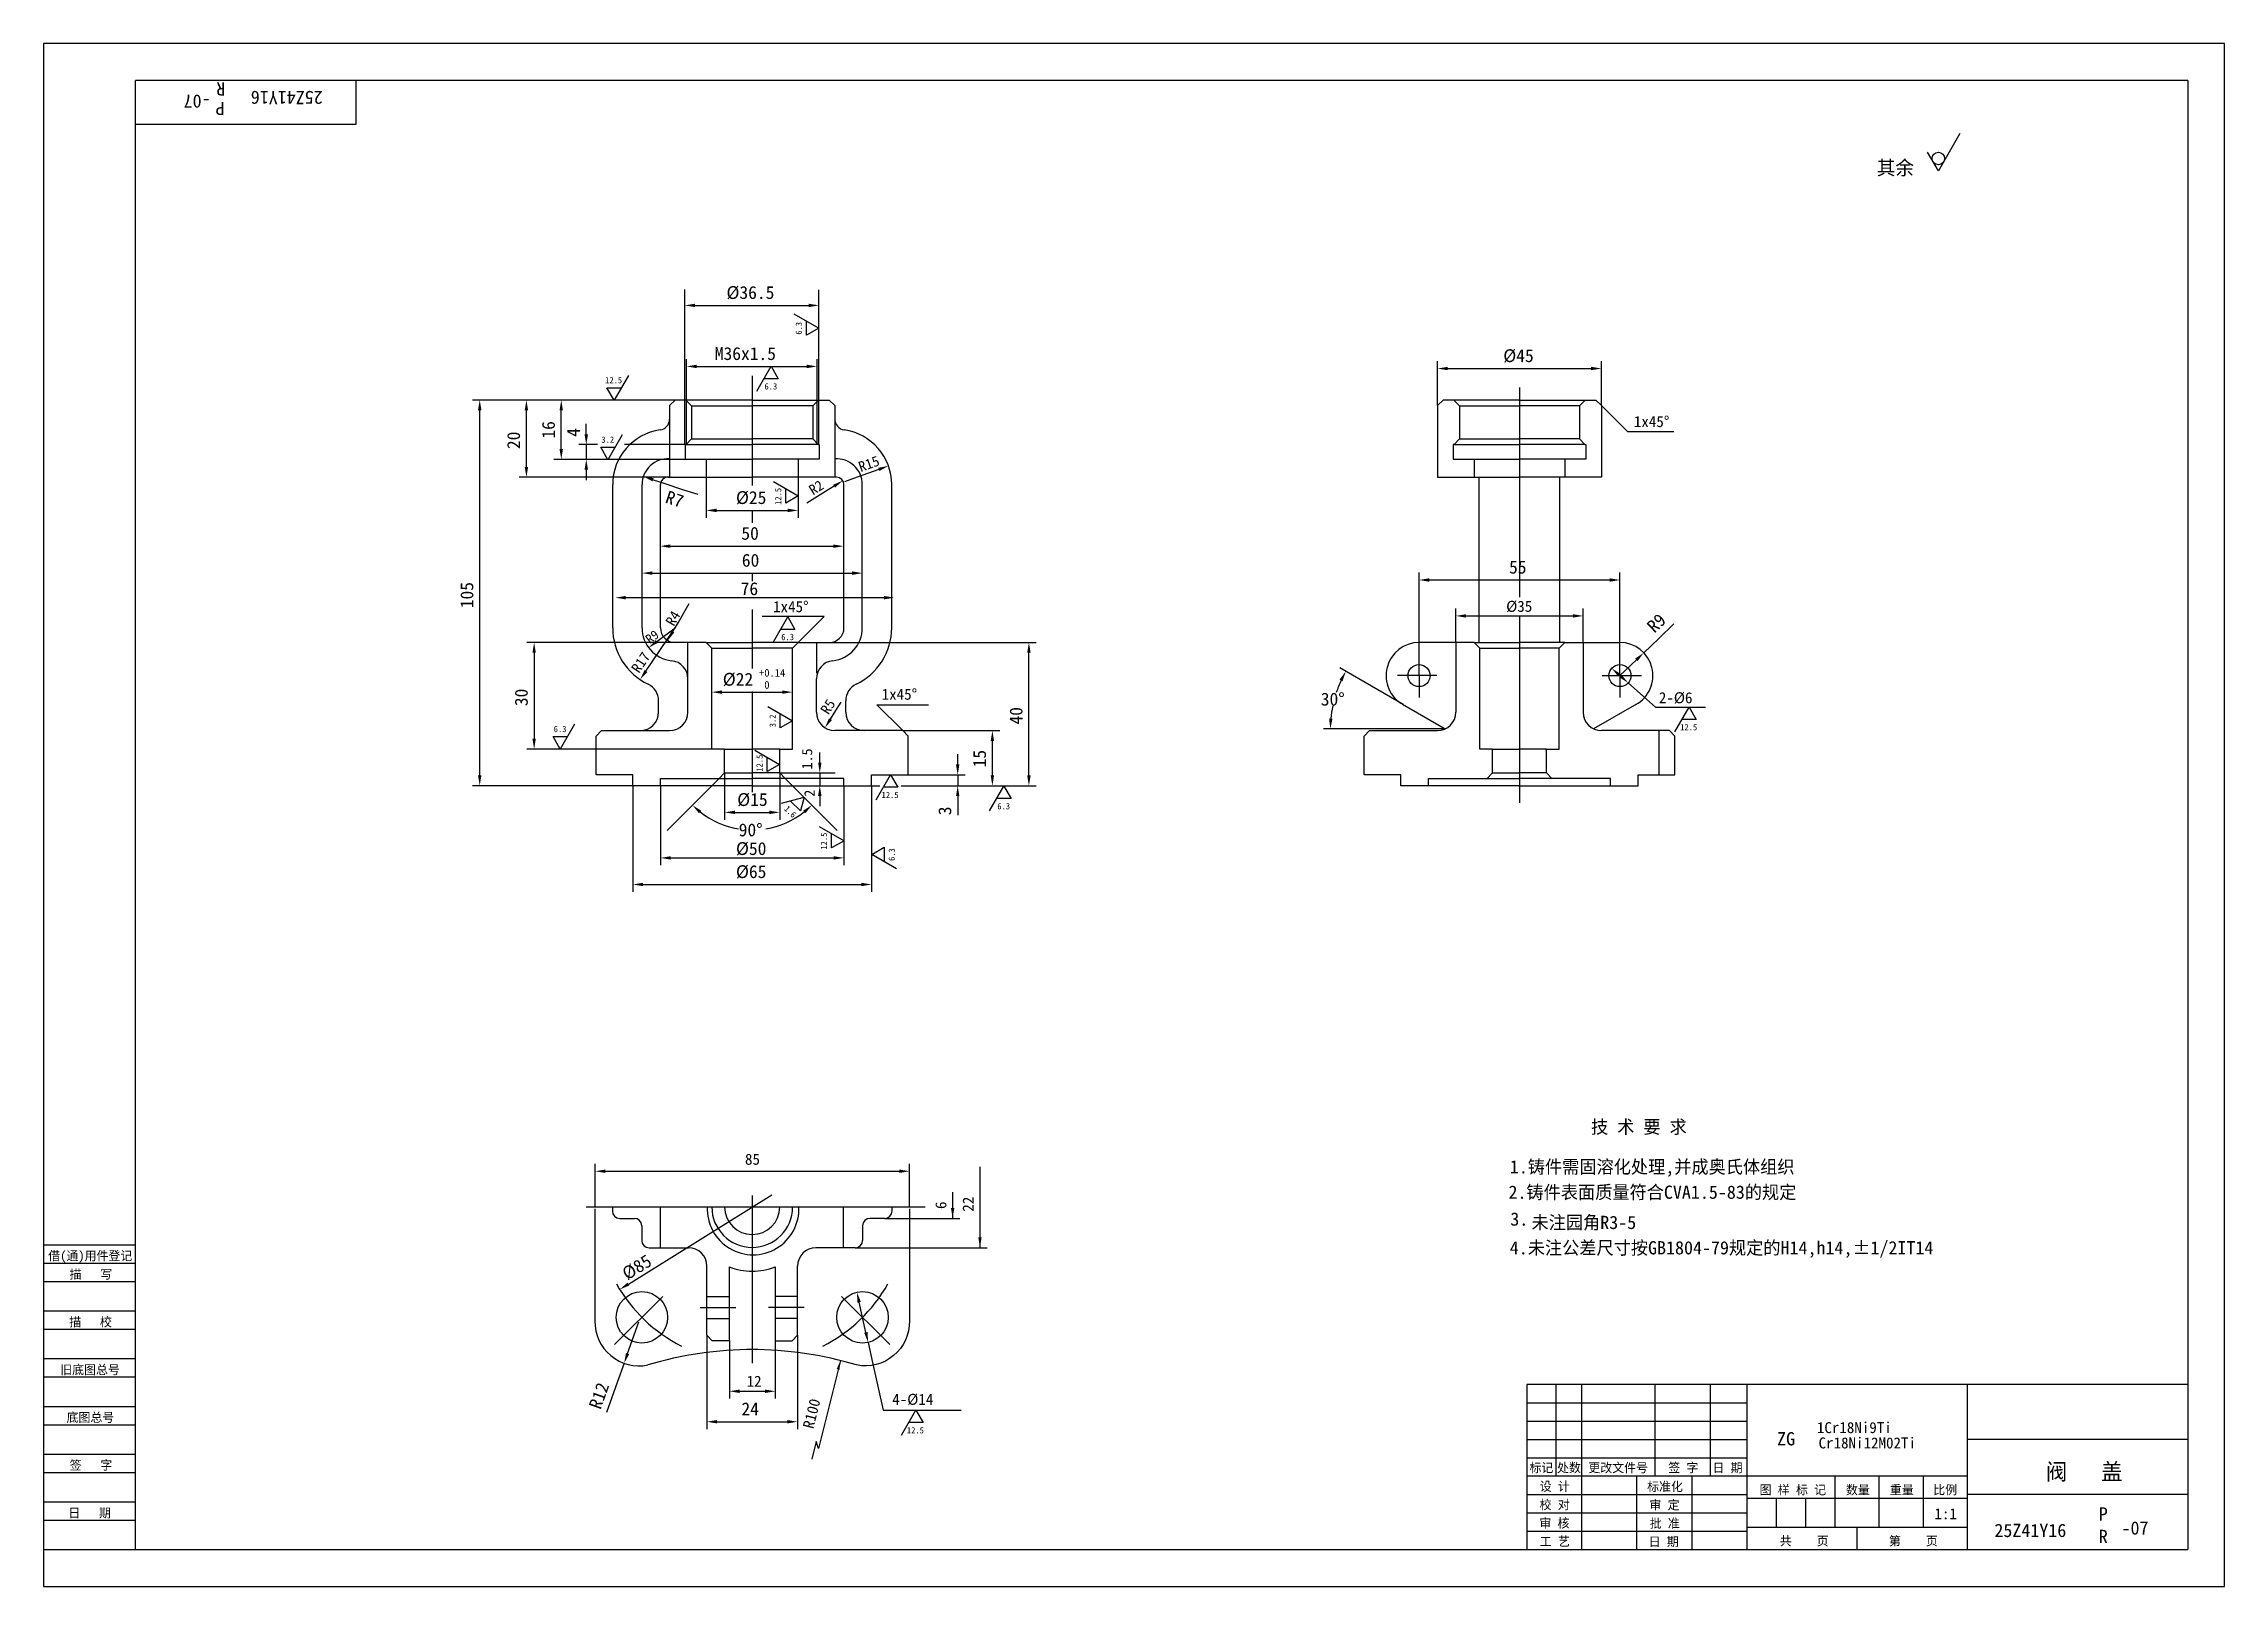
# Model space of a CAD drawing. Header units: metres. Extents: x 0 to 594, y 0 to 420.
import ezdxf

# ---------------------------------------------------------------- set-up
doc = ezdxf.new("R2010")
doc.units = ezdxf.units.M
for name, color, linetype in [('B', 3, 'Continuous'), ('C', 6, 'Continuous'), ('D', 1, 'Continuous'), ('FL', 5, 'Continuous'), ('T', 7, 'Continuous'), ('TL', 4, 'Continuous')]:
    doc.layers.add(name, color=color, linetype=linetype)

# ---------------------------------------------------------------- blocks, each defined once
blk = doc.blocks.new('TUKUN2')
at = {"layer": 'FL'}
for p, q in [((594, 420), (0, 420)), ((0, 420), (0, 0)), ((594, 0), (594, 420)), ((0, 83), (25, 83)), ((0, 75), (25, 75)), ((0, 70), (25, 70)), ((0, 62), (25, 62)), ((0, 57), (25, 57)), ((412, 30), (412, 55)), ((419, 10), (419, 55)), ((439, 30), (439, 55)), ((454, 30), (454, 55)), ((0, 49), (25, 49)), ((404, 50), (464, 50)), ((0, 44), (25, 44)), ((404, 45), (464, 45)), ((0, 36), (25, 36)), ((404, 40), (464, 40)), ((0, 31), (25, 31)), ((404, 35), (464, 35)), ((449, 10), (449, 30)), ((404, 25), (464, 25)), ((0, 23), (25, 23)), ((0, 18), (25, 18)), ((404, 20), (464, 20)), ((404, 15), (464, 15)), ((0, 0), (594, 0))]:
    blk.add_line(p, q, dxfattribs=at)
at = {"layer": 'TL'}
for p, q in [((584, 410), (25, 410)), ((25, 10), (25, 410)), ((85, 410), (85, 398)), ((584, 410), (584, 10)), ((85, 398), (25, 398)), ((0, 93), (25, 93)), ((0, 88), (25, 88)), ((584, 55), (404, 55)), ((404, 55), (404, 10)), ((464, 10), (464, 55)), ((524, 10), (524, 55)), ((584, 40), (524, 40)), ((524, 30), (404, 30)), ((434, 10), (434, 30)), ((488, 16), (488, 30)), ((500, 16), (500, 30)), ((512, 16), (512, 30)), ((464, 24), (524, 24)), ((472, 16), (472, 24)), ((480, 16), (480, 24)), ((584, 25), (524, 25)), ((524, 16), (464, 16)), ((494, 10), (494, 16)), ((0, 10), (584, 10))]:
    blk.add_line(p, q, dxfattribs=at)
at = {"layer": 'T'}
for s, p in [('借(通)用件登记', (1.26, 88.76)), ('描   写', (7.09, 83.76)), ('描   校', (6.98, 70.76)), ('旧底图总号', (4.52, 57.76)), ('底图总号', (6.25, 44.76)), ('签   字', (7.1, 31.76)), ('标记', (404.71, 31.07)), ('处数', (412.22, 31.07)), ('更改文件号', (420.75, 31.07)), ('签 字', (442.53, 31.07)), ('日 期', (454.57, 31.07)), ('校 对', (407.48, 20.99)), ('设 计', (407.5, 25.99)), ('标准化', (436.77, 25.93)), ('审 定', (437.39, 20.93)), ('图 样 标 记', (467.4, 25.04)), ('数量', (490.92, 25.04)), ('重量', (502.88, 25.04)), ('比例', (514.7, 25.04)), ('日   期', (6.72, 18.76)), ('审 核', (407.41, 15.99)), ('批 准', (437.46, 15.93)), ('工 艺', (407.52, 10.99)), ('日 期', (437.18, 10.93)), ('共    页', (472.91, 11.13)), ('第    页', (502.62, 11.13))]:
    blk.add_text(s, height=2.5, dxfattribs=at).set_placement(p)

msp = doc.modelspace()

# ---------------------------------------------------------------- linework, layer by layer
at = {"layer": 'B'}
for p, q in [((180.64, 78.89), (186.75, 78.89)), ((205.36, 78.89), (199.25, 78.89)), ((180.64, 72.88), (186.75, 72.88)), ((205.36, 72.88), (199.25, 72.88))]:
    msp.add_line(p, q, dxfattribs=at)
at = {"layer": 'C'}
for p, q in [((193, 329.54), (193, 299.72)), ((402, 326.41), (402, 269.32)), ((193, 292.92), (193, 289.52)), ((193, 275.85), (193, 273.66)), ((193, 265.97), (193, 249.85)), ((402, 264.2), (402, 220.96)), ((193, 243.62), (193, 216.23)), ((379.5, 247.96), (368.81, 247.96)), ((374.65, 247.96), (374.65, 242)), ((424.5, 247.96), (435.19, 247.96)), ((429.35, 247.96), (429.35, 242)), ((402, 220.96), (402, 213.35)), ((147.77, 103.29), (155.13, 103.29)), ((155.13, 103.29), (167.85, 103.29)), ((167.85, 103.29), (217.98, 103.29)), ((193, 106.39), (193, 60.79)), ((217.98, 103.29), (231.08, 103.29)), ((231.08, 103.29), (240.15, 103.29)), ((168.64, 78.93), (155.52, 65.81)), ((217.36, 78.93), (230.48, 65.81)), ((178.8, 75.89), (188.58, 75.89)), ((207.2, 75.89), (197.42, 75.89))]:
    msp.add_line(p, q, dxfattribs=at)
for start, end in [(209.51, 243.09), (296.91, 330.49)]:
    msp.add_arc((193, 103.29), 42.5, start, end, dxfattribs=at)
at = {"layer": 'D'}
for p, q in [((521.95, 395.5), (516.09, 385.36)), ((516.09, 385.36), (513.17, 390.43)), ((174.65, 343.39), (174.65, 353.07)), ((211.17, 343.39), (211.17, 352.95)), ((177.45, 348.74), (208.37, 348.74)), ((204.39, 346.45), (211.15, 342.55)), ((174.65, 310.81), (174.65, 343.39)), ((207.77, 340.6), (207.77, 344.5)), ((211.15, 342.55), (207.77, 340.6)), ((211.17, 310.81), (211.17, 343.39)), ((175.11, 310.81), (175.11, 334.12)), ((210.68, 310.81), (210.68, 334.12)), ((379.68, 321.46), (379.68, 333.55)), ((424.32, 321.46), (424.32, 333.55)), ((159.28, 329.69), (155.38, 322.93)), ((177.91, 332.12), (207.88, 332.12)), ((194.24, 325.39), (198.14, 332.15)), ((200.09, 328.77), (196.19, 328.77)), ((198.14, 332.15), (200.09, 328.77)), ((382.48, 331.55), (421.52, 331.55)), ((129.51, 322.96), (116.79, 322.96)), ((139, 322.96), (129.51, 322.96)), ((172, 322.96), (139, 322.96)), ((155.38, 322.93), (153.43, 326.31)), ((153.43, 326.31), (157.33, 326.31)), ((424.32, 321.46), (431.39, 314.39)), ((118.79, 220.76), (118.79, 320.16)), ((131.51, 304.74), (131.51, 320.16)), ((141, 309.6), (141, 320.16)), ((147.81, 313.66), (147.81, 316.46)), ((150.84, 310.86), (145.81, 310.86)), ((147.81, 310.86), (147.81, 306.8)), ((153.7, 306.72), (151.74, 310.1)), ((151.74, 310.1), (155.65, 310.1)), ((157.6, 313.48), (153.7, 306.72)), ((174.69, 310.86), (158.25, 310.86)), ((431.39, 314.39), (444.03, 314.39)), ((145.81, 306.8), (139, 306.8)), ((174.69, 306.8), (145.81, 306.8)), ((147.81, 304), (147.81, 301.2)), ((227.48, 304.09), (221.6, 301.97)), ((170.5, 301.94), (129.51, 301.94)), ((166.01, 301.28), (168.67, 300.4)), ((168.67, 300.4), (174.29, 298.54)), ((174.29, 298.54), (178.18, 297.38)), ((180.49, 301.96), (180.49, 290.92)), ((198.77, 300.76), (205.53, 296.85)), ((202.15, 294.9), (202.15, 298.81)), ((205.51, 301.96), (205.51, 290.92)), ((212.94, 298.06), (207.92, 294.92)), ((215.32, 299.54), (212.94, 298.06)), ((221.6, 301.97), (218.11, 300.72)), ((183.29, 292.92), (202.71, 292.92)), ((205.53, 296.85), (202.15, 294.9)), ((170.68, 283.19), (215.09, 283.19)), ((165.81, 275.85), (220.23, 275.85)), ((374.65, 247.96), (374.65, 275.98)), ((377.45, 273.98), (426.54, 273.98)), ((429.34, 247.98), (429.34, 275.98)), ((158.55, 269.17), (228.88, 269.17)), ((172.8, 262.34), (175.86, 267.61)), ((171.4, 259.92), (172.8, 262.34)), ((212.57, 264.03), (195.68, 264.03)), ((198.79, 257.15), (202.7, 263.91)), ((202.7, 263.91), (204.65, 260.53)), ((209.04, 260.5), (212.57, 264.03)), ((384.65, 256.96), (384.65, 266.2)), ((387.45, 264.2), (416.55, 264.2)), ((419.35, 256.96), (419.35, 266.2)), ((439.91, 258.04), (444.08, 262.02)), ((172, 256.96), (131.61, 256.96)), ((164.05, 249.19), (172, 260.96)), ((167.04, 257.24), (172, 260.96)), ((204.65, 260.53), (200.75, 260.53)), ((205.5, 256.96), (209.04, 260.5)), ((214, 256.96), (270.38, 256.96)), ((435.86, 254.17), (439.91, 258.04)), ((133.61, 254.16), (133.61, 230.76)), ((268.38, 220.76), (268.38, 254.16)), ((361.68, 245.06), (353.02, 250.06)), ((433.83, 252.24), (429.35, 247.96)), ((370.34, 240.06), (361.68, 245.06)), ((429.5, 247.83), (429.2, 248.09)), ((431.6, 245.97), (435.79, 242.26)), ((184.79, 243.45), (201.18, 243.45)), ((197.26, 239.58), (204.02, 235.68)), ((200.64, 233.72), (200.64, 237.63)), ((214.32, 236.1), (215.82, 238.47)), ((215.82, 238.47), (217.22, 240.68)), ((234, 232.96), (226.93, 240.03)), ((226.93, 240.03), (241.06, 240.03)), ((435.79, 242.26), (439.07, 239.36)), ((439.07, 239.36), (452.64, 239.36)), ((444.31, 232.62), (448.21, 239.38)), ((448.21, 239.38), (450.16, 236)), ((144.63, 234.71), (140.73, 227.95)), ((204.02, 235.68), (200.64, 233.72)), ((234, 232.96), (260.42, 232.96)), ((381.8, 233.44), (348.64, 233.44)), ((450.16, 236), (446.26, 236)), ((182, 227.96), (131.61, 227.96)), ((140.73, 227.95), (138.78, 231.33)), ((138.78, 231.33), (142.68, 231.33)), ((193.68, 227.67), (200.44, 223.76)), ((197.06, 221.81), (197.06, 225.72)), ((211.41, 224.26), (211.41, 227.06)), ((248.98, 223.76), (248.98, 226.56)), ((258.42, 220.76), (258.42, 230.16)), ((184, 219.96), (176.93, 212.89)), ((185.5, 221.46), (185.5, 208.71)), ((200.44, 223.76), (197.06, 221.81)), ((200.5, 221.46), (213.41, 221.46)), ((200.5, 221.46), (200.5, 208.71)), ((202, 219.96), (209.07, 212.89)), ((211.41, 222.83), (211.41, 225.63)), ((211.41, 221.46), (211.41, 220.03)), ((211.41, 220.03), (211.41, 218.01)), ((213.41, 221.46), (215.62, 221.46)), ((226.78, 214.16), (230.68, 220.92)), ((230.68, 220.92), (232.63, 217.54)), ((235.5, 220.96), (250.98, 220.96)), ((248.98, 220.96), (248.98, 217.96)), ((160.5, 217.96), (116.79, 217.96)), ((160.5, 217.96), (160.5, 189.08)), ((168, 217.96), (168, 196.32)), ((200.96, 213.22), (207.14, 214.88)), ((206.13, 211.11), (203.37, 213.87)), ((207.14, 214.88), (206.13, 211.11)), ((211.41, 215.21), (211.41, 212.41)), ((218, 217.96), (218, 196.32)), ((225.5, 217.96), (227.78, 217.96)), ((225.5, 217.96), (225.5, 189.08)), ((232.63, 217.54), (228.73, 217.54)), ((233.56, 217.96), (250.98, 217.96)), ((248.98, 215.16), (248.98, 212.36)), ((250.98, 217.96), (260.42, 217.96)), ((257.66, 211.09), (261.56, 217.85)), ((263.52, 214.47), (259.61, 214.47)), ((260.42, 217.96), (270.38, 217.96)), ((261.56, 217.85), (263.52, 214.47)), ((176.93, 212.89), (169.86, 205.82)), ((188.3, 210.71), (197.7, 210.71)), ((209.07, 212.89), (216.14, 205.82)), ((248.98, 212.36), (248.98, 209.94)), ((211.25, 206.9), (218.01, 202.99)), ((214.63, 201.04), (214.63, 204.95)), ((218.01, 202.99), (214.63, 201.04)), ((170.8, 198.32), (215.2, 198.32)), ((225.55, 199.28), (228.93, 201.23)), ((232.31, 195.37), (225.55, 199.28)), ((228.93, 201.23), (228.93, 197.32)), ((163.3, 191.08), (222.7, 191.08)), ((150.22, 103.18), (150.22, 115.01)), ((153.02, 113.01), (233.04, 113.01)), ((235.84, 103.18), (235.84, 115.01)), ((255.04, 114.23), (255.04, 92.18)), ((247.6, 107.32), (247.6, 100.18)), ((159.3, 82.31), (198.32, 106.6)), ((229.09, 100.18), (249.6, 100.18)), ((221.09, 92.18), (257.04, 92.18)), ((223.97, 69.14), (222.14, 77.34)), ((159.06, 63.37), (162.15, 72.03)), ((180.64, 68.37), (180.64, 42.82)), ((186.79, 66.94), (186.79, 51.11)), ((199.29, 66.94), (199.29, 51.11)), ((205.36, 68.37), (205.36, 42.82)), ((224.58, 66.41), (225.8, 60.94)), ((158.12, 60.73), (156.23, 55.46)), ((217.02, 61.49), (211.02, 37.53)), ((225.8, 60.94), (228.69, 48)), ((156.23, 55.46), (153.34, 47.37)), ((189.59, 53.11), (196.49, 53.11)), ((228.69, 48), (249.88, 48)), ((233.68, 41.19), (237.58, 47.95)), ((237.58, 47.95), (239.53, 44.57)), ((183.44, 44.82), (202.56, 44.82)), ((239.53, 44.57), (235.63, 44.57)), ((210.47, 39.46), (209.26, 34.6)), ((211.02, 37.53), (210.47, 39.46))]:
    msp.add_line(p, q, dxfattribs=at)
msp.add_circle((516.09, 388.74), 1.69, dxfattribs=at)
for centre, radius, start, end in [((381.8, 233.44), 31.32, 155.12, 161.48), ((381.8, 233.44), 31.32, 168.46, 174.88), ((193, 228.96), 23.02, 231.97, 260.61), ((193, 228.96), 23.02, 279.39, 308.03)]:
    msp.add_arc(centre, radius, start, end, dxfattribs=at)
for points in [[(177.45, 349.2), (177.45, 348.27), (174.65, 348.74)], [(208.37, 349.2), (208.37, 348.27), (211.17, 348.74)], [(177.91, 332.59), (177.91, 331.65), (175.11, 332.12)], [(207.88, 332.59), (207.88, 331.65), (210.68, 332.12)], [(382.48, 332.02), (382.48, 331.09), (379.68, 331.55)], [(421.52, 332.02), (421.52, 331.09), (424.32, 331.55)], [(118.32, 320.16), (119.25, 320.16), (118.79, 322.96)], [(131.04, 320.16), (131.97, 320.16), (131.51, 322.96)], [(140.53, 320.16), (141.46, 320.16), (141, 322.96)], [(140.53, 309.6), (141.46, 309.6), (141, 306.8)], [(147.34, 313.66), (148.28, 313.66), (147.81, 310.86)], [(131.04, 304.74), (131.97, 304.74), (131.51, 301.94)], [(147.34, 304), (148.28, 304), (147.81, 306.8)], [(227.64, 303.65), (227.32, 304.52), (230.12, 305.03)], [(165.87, 300.84), (166.16, 301.72), (163.35, 302.16)], [(215.57, 299.14), (215.07, 299.93), (217.7, 301.02)], [(183.29, 293.39), (183.29, 292.45), (180.49, 292.92)], [(202.71, 293.39), (202.71, 292.45), (205.51, 292.92)], [(170.68, 283.65), (170.68, 282.72), (167.88, 283.19)], [(215.09, 283.65), (215.09, 282.72), (217.89, 283.19)], [(165.81, 276.32), (165.81, 275.38), (163.01, 275.85)], [(220.23, 276.32), (220.23, 275.38), (223.03, 275.85)], [(377.45, 274.44), (377.45, 273.51), (374.65, 273.98)], [(426.54, 274.44), (426.54, 273.51), (429.34, 273.98)], [(158.55, 269.64), (158.55, 268.7), (155.75, 269.17)], [(228.88, 269.64), (228.88, 268.7), (231.68, 269.17)], [(387.45, 264.67), (387.45, 263.74), (384.65, 264.2)], [(416.55, 264.67), (416.55, 263.74), (419.35, 264.2)], [(133.14, 254.16), (134.07, 254.16), (133.61, 256.96)], [(167.32, 256.86), (166.76, 257.61), (164.8, 255.56)], [(171.8, 259.69), (170.99, 260.16), (169.99, 257.5)], [(267.91, 254.16), (268.84, 254.16), (268.38, 256.96)], [(428.89, 247.74), (429.51, 248.44), (427.1, 249.95)], [(434.16, 251.9), (433.51, 252.58), (435.86, 254.17)], [(164.44, 248.93), (163.67, 249.45), (162.49, 246.87)], [(184.79, 243.91), (184.79, 242.98), (181.99, 243.45)], [(201.18, 243.91), (201.18, 242.98), (203.98, 243.45)], [(352.97, 246.83), (353.8, 246.4), (354.68, 249.1)], [(429.19, 247.48), (429.81, 248.18), (431.6, 245.97)], [(214.72, 235.85), (213.93, 236.35), (212.82, 233.74)], [(257.96, 230.16), (258.89, 230.16), (258.42, 232.96)], [(351.07, 236.22), (350.14, 236.26), (350.48, 233.44)], [(133.14, 230.76), (134.07, 230.76), (133.61, 227.96)], [(118.32, 220.76), (119.25, 220.76), (118.79, 217.96)], [(210.95, 224.26), (211.88, 224.26), (211.41, 221.46)], [(248.51, 223.76), (249.44, 223.76), (248.98, 220.96)], [(257.96, 220.76), (258.89, 220.76), (258.42, 217.96)], [(267.91, 220.76), (268.84, 220.76), (268.38, 217.96)], [(210.95, 215.21), (211.88, 215.21), (211.41, 218.01)], [(248.51, 215.16), (249.44, 215.16), (248.98, 217.96)], [(178.51, 210.47), (179.13, 211.17), (176.72, 212.68)], [(188.3, 211.17), (188.3, 210.24), (185.5, 210.71)], [(197.7, 211.17), (197.7, 210.24), (200.5, 210.71)], [(206.87, 211.17), (207.49, 210.47), (209.28, 212.68)], [(170.8, 198.78), (170.8, 197.85), (168, 198.32)], [(215.2, 198.78), (215.2, 197.85), (218, 198.32)], [(163.3, 191.55), (163.3, 190.62), (160.5, 191.08)], [(222.7, 191.55), (222.7, 190.62), (225.5, 191.08)], [(153.02, 113.48), (153.02, 112.55), (150.22, 113.01)], [(233.04, 113.48), (233.04, 112.55), (235.84, 113.01)], [(248.05, 102.98), (247.6, 100.18), (247.15, 102.98)], [(255.49, 94.98), (255.04, 92.18), (254.59, 94.98)], [(159.54, 81.91), (159.05, 82.71), (156.92, 80.83)], [(221.68, 77.23), (222.59, 77.44), (221.53, 80.07)], [(223.51, 69.04), (224.42, 69.24), (224.58, 66.41)], [(159.5, 63.21), (158.62, 63.52), (158.12, 60.73)], [(216.8, 59), (217.02, 61.49), (216.04, 59.19)], [(189.59, 53.58), (189.59, 52.64), (186.79, 53.11)], [(196.49, 53.58), (196.49, 52.64), (199.29, 53.11)], [(183.44, 45.28), (183.44, 44.35), (180.64, 44.82)], [(202.56, 45.28), (202.56, 44.35), (205.36, 44.82)]]:
    msp.add_solid(points, dxfattribs=at)
at = {"layer": 'TL'}
for p, q in [((170.5, 321.46), (172, 322.96)), ((170.5, 321.46), (170.5, 317.79)), ((174.96, 322.96), (172, 322.96)), ((193, 322.96), (174.96, 322.96)), ((174.99, 322.89), (176.49, 321.39)), ((176.49, 321.39), (176.49, 312.39)), ((176.49, 321.39), (192.97, 321.39)), ((193, 322.96), (211.04, 322.96)), ((209.51, 321.39), (193.03, 321.39)), ((211.01, 322.89), (209.51, 321.39)), ((209.51, 321.39), (209.51, 312.39)), ((211.04, 322.96), (214, 322.96)), ((215.5, 321.46), (214, 322.96)), ((215.5, 321.46), (215.5, 317.79)), ((379.68, 321.46), (381.18, 322.96)), ((379.68, 321.46), (379.68, 301.96)), ((383.99, 322.96), (381.18, 322.96)), ((402.18, 322.96), (383.99, 322.96)), ((384.17, 322.89), (385.67, 321.39)), ((385.67, 321.39), (402.15, 321.39)), ((385.67, 321.39), (385.67, 312.39)), ((401.82, 322.96), (419.56, 322.96)), ((418.33, 321.39), (401.85, 321.39)), ((419.83, 322.89), (418.33, 321.39)), ((418.33, 321.39), (418.33, 312.39)), ((419.56, 322.96), (422.82, 322.96)), ((424.32, 321.46), (422.82, 322.96)), ((424.32, 321.46), (424.32, 301.96)), ((170.5, 317.79), (170.5, 301.94)), ((215.5, 317.79), (215.5, 301.94)), ((174.99, 310.89), (174.74, 310.89)), ((174.74, 310.89), (174.74, 306.89)), ((176.49, 312.39), (174.99, 310.89)), ((174.99, 310.89), (192.97, 310.89)), ((176.49, 312.39), (192.97, 312.39)), ((209.51, 312.39), (193.03, 312.39)), ((211.01, 310.89), (193.03, 310.89)), ((209.51, 312.39), (211.01, 310.89)), ((211.01, 310.89), (211.26, 310.89)), ((211.26, 310.89), (211.26, 306.89)), ((383.92, 310.89), (383.92, 306.89)), ((384.17, 310.89), (383.92, 310.89)), ((385.67, 312.39), (384.17, 310.89)), ((384.17, 310.89), (402.15, 310.89)), ((385.67, 312.39), (402.15, 312.39)), ((418.33, 312.39), (401.85, 312.39)), ((419.83, 310.89), (401.85, 310.89)), ((418.33, 312.39), (419.83, 310.89)), ((419.83, 310.89), (420.08, 310.89)), ((420.08, 310.89), (420.08, 306.89)), ((174.74, 306.89), (180.49, 306.89)), ((180.49, 306.89), (180.49, 301.96)), ((180.49, 306.89), (192.97, 306.89)), ((205.51, 306.89), (193.03, 306.89)), ((205.51, 306.89), (205.51, 301.96)), ((211.26, 306.89), (205.51, 306.89)), ((383.92, 306.89), (389.67, 306.89)), ((389.67, 306.89), (402.15, 306.89)), ((389.67, 306.89), (389.67, 301.96)), ((414.33, 306.89), (401.85, 306.89)), ((420.08, 306.89), (414.33, 306.89)), ((414.33, 306.89), (414.33, 301.96)), ((155, 260.96), (155, 299.96)), ((163, 260.96), (163, 299.96)), ((168, 260.96), (168, 299.96)), ((170, 301.96), (180.46, 301.96)), ((180.49, 301.96), (193, 301.96)), ((205.51, 301.96), (193, 301.96)), ((216, 301.96), (205.53, 301.96)), ((218, 260.96), (218, 299.96)), ((223, 260.96), (223, 299.96)), ((231, 260.96), (231, 299.96)), ((379.68, 301.96), (389.63, 301.96)), ((389.67, 301.96), (402.18, 301.96)), ((391.05, 256.84), (391.05, 302)), ((414.33, 301.96), (401.82, 301.96)), ((412.95, 256.84), (412.95, 302)), ((424.32, 301.96), (414.36, 301.96)), ((175.46, 256.96), (172, 256.96)), ((180.5, 256.96), (175.46, 256.96)), ((175.5, 247.04), (175.5, 256.97)), ((182, 255.46), (180.5, 256.96)), ((180.5, 256.96), (192.97, 256.96)), ((182, 227.96), (182, 255.46)), ((182, 255.46), (192.97, 255.46)), ((205.5, 256.96), (193.03, 256.96)), ((204, 255.46), (193.03, 255.46)), ((204, 255.46), (205.5, 256.96)), ((204, 227.96), (204, 255.46)), ((205.5, 256.96), (210.57, 256.96)), ((210.57, 248.63), (210.57, 256.97)), ((210.57, 256.96), (214, 256.96)), ((384.65, 256.96), (374.65, 256.96)), ((384.65, 257.08), (384.65, 237.96)), ((389.68, 256.96), (384.65, 256.96)), ((389.68, 256.96), (402.15, 256.96)), ((391.18, 255.46), (389.68, 256.96)), ((391.18, 255.46), (402.15, 255.46)), ((391.18, 227.96), (391.18, 255.46)), ((414.32, 256.96), (401.85, 256.96)), ((412.82, 255.46), (401.85, 255.46)), ((412.82, 255.46), (414.32, 256.96)), ((412.82, 227.96), (412.82, 255.46)), ((414.32, 256.96), (419.35, 256.96)), ((419.35, 257.08), (419.35, 237.96)), ((419.35, 256.96), (429.35, 256.96)), ((175.5, 237.96), (175.5, 247.04)), ((210.5, 237.96), (210.5, 247.04)), ((167.5, 237.96), (167.5, 241.12)), ((218.5, 237.96), (218.5, 241.12)), ((370.13, 240.18), (381.8, 233.44)), ((433.87, 240.18), (422.2, 233.44)), ((150.5, 231.46), (152, 232.96)), ((152, 232.96), (162.5, 232.96)), ((162.5, 232.96), (170.5, 232.96)), ((223.5, 232.96), (215.5, 232.96)), ((234, 232.96), (223.5, 232.96)), ((235.5, 231.46), (234, 232.96)), ((359.68, 231.46), (361.18, 232.96)), ((361.18, 232.96), (371.68, 232.96)), ((371.68, 232.96), (379.65, 232.96)), ((432.32, 232.96), (424.35, 232.96)), ((440, 232.96), (432.32, 232.96)), ((442.82, 232.96), (440, 232.96)), ((440.07, 220.93), (440.07, 233.03)), ((444.32, 231.46), (442.82, 232.96)), ((150.5, 220.96), (150.5, 231.46)), ((185.5, 227.96), (182, 227.96)), ((185.5, 221.46), (185.5, 227.96)), ((185.5, 227.96), (192.97, 227.96)), ((200.5, 227.96), (193.03, 227.96)), ((200.5, 227.96), (204, 227.96)), ((200.5, 221.46), (200.5, 227.96)), ((235.5, 220.96), (235.5, 231.46)), ((359.68, 220.96), (359.68, 231.46)), ((394.68, 227.96), (391.18, 227.96)), ((394.68, 227.96), (402.15, 227.96)), ((394.68, 221.46), (394.68, 227.96)), ((409.32, 227.96), (401.85, 227.96)), ((409.32, 221.46), (409.32, 227.96)), ((409.32, 227.96), (412.82, 227.96)), ((444.32, 220.96), (444.32, 231.46)), ((160.5, 220.96), (150.5, 220.96)), ((160.5, 217.96), (160.5, 220.96)), ((168, 217.96), (168, 219.96)), ((168, 219.96), (184, 219.96)), ((184, 219.96), (185.5, 221.46)), ((184, 219.96), (192.97, 219.96)), ((185.5, 221.46), (192.97, 221.46)), ((200.5, 221.46), (193.03, 221.46)), ((202, 219.96), (193.03, 219.96)), ((202, 219.96), (200.5, 221.46)), ((218, 219.96), (202, 219.96)), ((218, 217.96), (218, 219.96)), ((225.5, 220.96), (235.5, 220.96)), ((225.5, 217.96), (225.5, 220.96)), ((369.68, 220.96), (359.68, 220.96)), ((369.68, 217.96), (369.68, 220.96)), ((377.18, 219.96), (393.18, 219.96)), ((377.18, 217.96), (377.18, 219.96)), ((393.18, 219.96), (394.68, 221.46)), ((393.18, 219.96), (402.15, 219.96)), ((394.68, 221.46), (402.15, 221.46)), ((409.32, 221.46), (401.85, 221.46)), ((410.82, 219.96), (401.85, 219.96)), ((410.82, 219.96), (409.32, 221.46)), ((426.82, 219.96), (410.82, 219.96)), ((426.82, 217.96), (426.82, 219.96)), ((434.32, 217.96), (434.32, 220.96)), ((434.32, 220.96), (440, 220.96)), ((440, 220.96), (444.32, 220.96)), ((168, 217.96), (160.5, 217.96)), ((193, 217.96), (168, 217.96)), ((193, 217.96), (218, 217.96)), ((218, 217.96), (225.5, 217.96)), ((377.18, 217.96), (369.68, 217.96)), ((402.18, 217.96), (377.18, 217.96)), ((401.82, 217.96), (426.82, 217.96)), ((426.82, 217.96), (434.32, 217.96)), ((150.16, 102.77), (150.16, 72.27)), ((154.91, 103.18), (154.91, 102.18)), ((167.96, 103.18), (167.96, 92.14)), ((217.78, 103.18), (217.78, 92.14)), ((231.09, 102.18), (231.09, 103.35)), ((235.84, 102.77), (235.84, 72.27)), ((156.91, 100.18), (160.91, 100.18)), ((162.91, 98.18), (162.91, 94.18)), ((223.09, 98.18), (223.09, 94.18)), ((229.09, 100.18), (225.09, 100.18)), ((164.91, 92.18), (167.96, 92.18)), ((167.96, 92.18), (175.64, 92.18)), ((217.78, 92.18), (210.36, 92.18)), ((221.09, 92.18), (217.78, 92.18)), ((180.64, 68.37), (180.64, 87.18)), ((186.75, 86.95), (186.75, 66.87)), ((199.25, 86.95), (199.25, 66.87)), ((205.36, 68.37), (205.36, 87.18)), ((182.14, 66.87), (180.64, 68.37)), ((186.75, 66.87), (182.14, 66.87)), ((199.25, 66.87), (203.86, 66.87)), ((203.86, 66.87), (205.36, 68.37))]:
    msp.add_line(p, q, dxfattribs=at)
for points in [[(150.16, 72.27, 0.48), (164.55, 60.27, 0.48)], [(235.84, 72.27, -0.48), (221.45, 60.27, -0.48)]]:
    msp.add_lwpolyline(points, format="xyb", dxfattribs=at)
for centre, radius in [((374.65, 247.96), 3), ((429.35, 247.96), 3), ((162.95, 73.24), 7), ((223.05, 73.24), 7)]:
    msp.add_circle(centre, radius, dxfattribs=at)
for centre, radius, start, end in [((167.5, 317.79), 3, 277.98, 0), ((218.5, 317.79), 3, 180, 262.02), ((170, 299.96), 15, 97.98, 180), ((216, 299.96), 15, 0, 82.02), ((170, 299.96), 7, 85.9, 180), ((216, 299.96), 7, 0, 94.1), ((170, 299.96), 2, 90, 180), ((216, 299.96), 2, 0, 90), ((172, 260.96), 17, 180, 244.41), ((172, 260.96), 9, 180, 263.85), ((172, 260.96), 4, 180, 270), ((214, 260.96), 4, 270, 0), ((214, 260.96), 9, 276.15, 0), ((214, 260.96), 17, 295.59, 0), ((374.65, 247.96), 9, 90.19, 241.38), ((429.35, 247.96), 9, 298.62, 89.81), ((170.5, 247.04), 5, 0, 83.85), ((215.5, 247.04), 5, 96.15, 180), ((162.5, 241.12), 5, 0, 64.41), ((223.5, 241.12), 5, 115.59, 180), ((162.5, 237.96), 5, 270, 0), ((170.5, 237.96), 5, 270, 0), ((215.5, 237.96), 5, 180, 270), ((223.5, 237.96), 5, 180, 270), ((379.65, 237.96), 5, 270, 0), ((424.35, 237.96), 5, 180, 270), ((156.91, 102.18), 2, 180, 270), ((193.25, 102.77), 12.5, 177.63, 2.37), ((193, 103.29), 11, 180, 0), ((193, 103.29), 7.5, 180, 0), ((229.09, 102.18), 2, 270, 0), ((160.91, 98.18), 2, 0, 90), ((225.09, 98.18), 2, 90, 180), ((164.91, 94.18), 2, 180, 270), ((175.64, 87.18), 5, 0, 90), ((210.36, 87.18), 5, 90, 180), ((221.09, 94.18), 2, 270, 0), ((193, 103.29), 17.5, 249.06, 270), ((193, 103.29), 17.5, 270, 290.94), ((193.25, -35.52), 100, 90, 106.68), ((192.75, -35.52), 100, 73.32, 90)]:
    msp.add_arc(centre, radius, start, end, dxfattribs=at)

# ---------------------------------------------------------------- block references
at = {"layer": 'D'}
msp.add_blockref('TUKUN2', (0, 0), dxfattribs=at)

# ---------------------------------------------------------------- texts
for s, height, rotation, p in [('-07', 3.6, 180, (45.48, 406.09)), ('P', 3.6, 180, (49.27, 404.15)), ('R', 3.6, 180, (49.48, 409.46)), ('25Z41Y16', 3.6, 180, (76.02, 407.11)), ('6.3', 1.7, 90, (206.54, 340.77)), ('16', 3.5, 90, (139.25, 312.47)), ('4', 3.5, 90, (146.06, 312.95)), ('20', 3.5, 90, (129.76, 309.62)), ('R15', 2.8, 19.76, (222.58, 303.35)), ('R7', 3.5, 341.69, (169.09, 295.09)), ('12.5', 1.7, 90, (200.92, 294.43)), ('R2', 2.8, 31.93, (209.56, 296.98)), ('105', 3.5, 90, (117.04, 266.29)), ('R4', 2.8, 59.87, (171.65, 261.22)), ('R9', 3.5, 43.67, (438.77, 259.37)), ('R9', 2.52, 36.91, (165.13, 256.5)), ('R17', 2.8, 55.98, (162.19, 248.41)), ('30', 3.5, 90, (131.86, 239.63)), ('R5', 2.8, 57.62, (213.78, 237.14)), ('40', 3.5, 90, (266.63, 234.63)), ('3.2', 1.7, 90, (199.41, 233.89)), ('12.5', 1.7, 90, (195.83, 221.79)), ('1.5', 2.8, 90, (209.35, 222.4)), ('15', 3.5, 90, (256.67, 222.96)), ('2', 2.8, 90, (210, 214.98)), ('1.6', 1.7, 315, (201.57, 211.53)), ('3', 3.5, 90, (247.23, 209.94)), ('12.5', 1.7, 90, (213.4, 200.57)), ('6.3', 1.7, 90, (231.86, 197.49)), ('6', 3, 90, (245.89, 102.73)), ('22', 3, 90, (253.32, 102)), ('%%C85', 3.5, 31.9, (158.97, 83.24)), ('R12', 3.5, 70.35, (151.7, 47.96)), ('R100', 3, 75.96, (209.65, 42.72))]:
    msp.add_text(s, height=height, rotation=rotation, dxfattribs=at).set_placement(p)
for s, height, p in [('其余', 3.9, (499.32, 384.26)), ('%%C36.5', 3.5, (185.99, 350.49)), ('M36x1.5', 3.5, (182.81, 333.87)), ('%%c45', 3.5, (397.58, 333.3)), ('12.5', 1.7, (152.95, 327.54)), ('6.3', 1.7, (196.36, 325.84)), ('1x45%%d', 3, (433.15, 315.61)), ('3.2', 1.7, (151.91, 311.33)), ('%%c25', 3.5, (188.58, 294.67)), ('50', 3.5, (190.05, 284.94)), ('60', 3.5, (190.18, 277.6)), ('76', 3.5, (189.86, 269.86)), ('55', 3.5, (399.16, 275.73)), ('1x45%%d', 3, (198.69, 265.22)), ('%%c35', 3, (398.37, 265.31)), ('6.3', 1.7, (200.92, 257.6)), ('+0.14', 2.1, (194.87, 247.66)), ('%%c22', 3.5, (184.98, 245.2)), (' 0', 2.1, (194.87, 244.37)), ('1x45%%d', 3, (228.27, 241.38)), ('2-%%c6', 3, (439.96, 240.43)), ('30%%d', 3.5, (347.88, 239.8)), ('6.3', 1.7, (138.95, 232.56)), ('12.5', 1.7, (445.78, 233.07)), ('%%c15', 3.5, (188.92, 212.46)), ('12.5', 1.7, (228.25, 214.61)), ('6.3', 1.7, (259.78, 211.54)), ('%%c50', 3.5, (188.58, 199.11)), ('90%%d', 3.5, (189.33, 204.19)), ('%%C65', 3.5, (188.58, 192.83)), ('技 术 要 求', 3.6, (421.49, 123.3)), ('85', 3, (191.04, 114.78)), ('1.铸件需固溶化处理,并成奥氏体组织', 3.6, (399.37, 112.43)), ('2.铸件表面质量符合CVA1.5-83的规定', 3.6, (399, 105.52)), ('3.', 3.6, (399.5, 98.2)), ('未注园角R3-5', 3.6, (405.27, 97.28)), ('4.未注公差尺寸按GB1804-79规定的H14,h14,%%p1/2IT14', 3.6, (399.36, 90.38)), ('12', 3, (191.48, 54.35)), ('24', 3.5, (190.08, 46.57)), ('4-%%c14', 3, (231.15, 49.42)), ('12.5', 1.7, (235.15, 41.64)), ('ZG', 3.6, (472.16, 38.38)), ('1Cr18Ni9Ti', 3, (483, 41.72)), ('Cr18Ni12M02Ti', 3, (483.47, 37.55)), ('阀   盖', 4.5, (545.38, 28.98)), ('1:1', 3, (515.02, 18.26)), ('P', 3.6, (559.79, 17.92)), ('25Z41Y16', 3.6, (531.35, 13.43)), ('R', 3.6, (559.79, 11.8)), ('-07', 3.6, (565.98, 14.09))]:
    msp.add_text(s, height=height, dxfattribs=at).set_placement(p)

doc.saveas('drawing.dxf')
